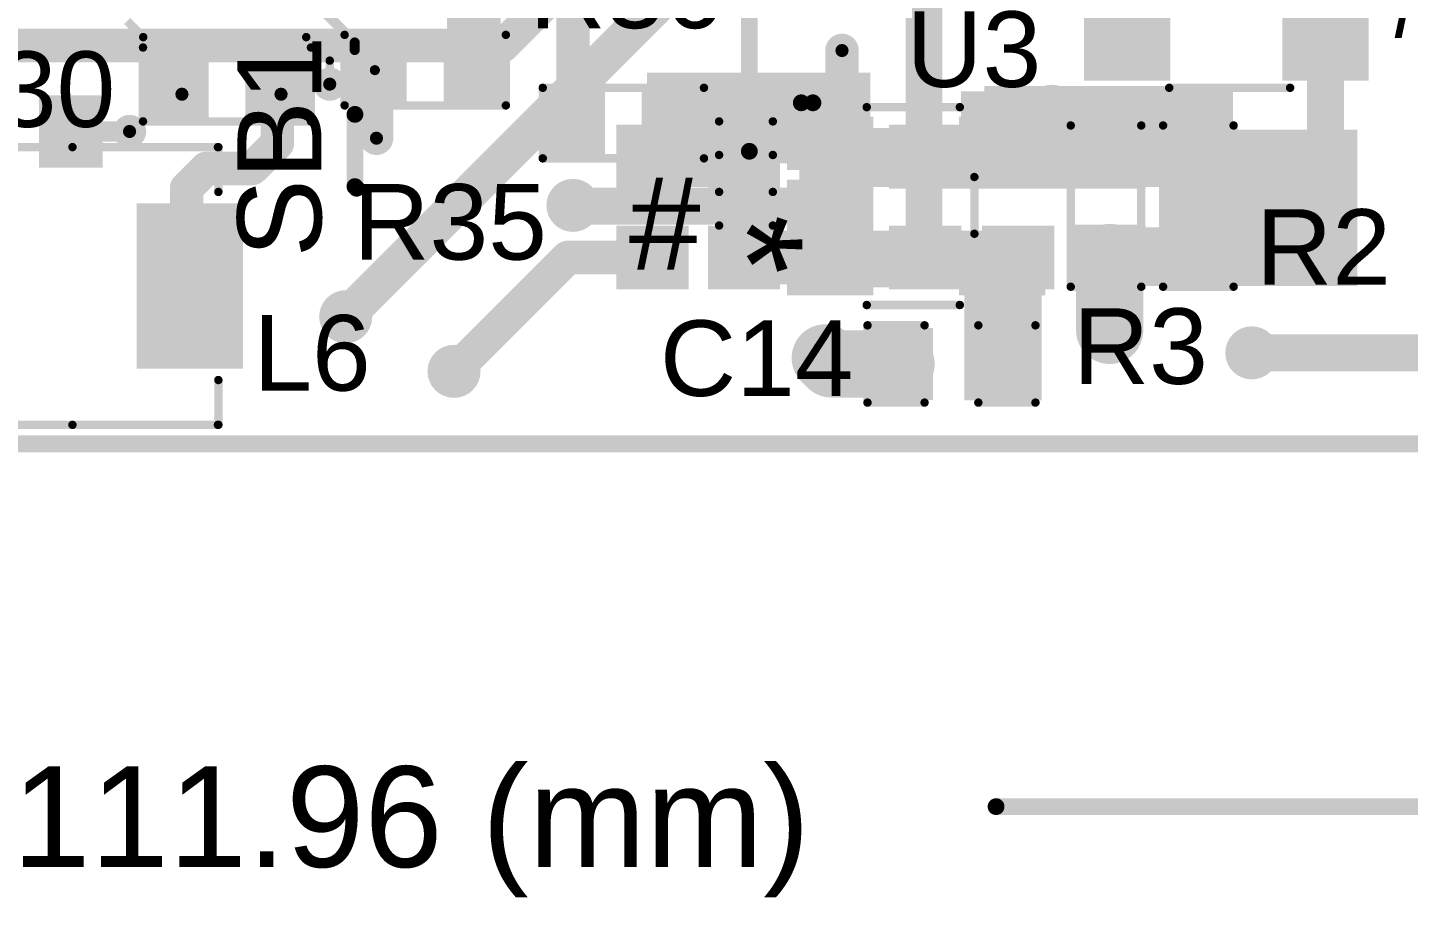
# Model space of a CAD drawing. Header units: millimetres. Extents: x -0.39 to 4.37, y -0.38 to 3.54.
# Drawn here: x 1.805 to 2.627, y -0.377 to 0.141 of the extents above; entities that cross this region are included whole.
import ezdxf

# ---------------------------------------------------------------- set-up
doc = ezdxf.new("R2010")
doc.units = ezdxf.units.MM
doc.header["$MEASUREMENT"] = 0
for name, color, linetype in [('BottomLayer', 5, 'Continuous'), ('BottomPaste', 16, 'Continuous'), ('BottomSolder', 6, 'Continuous'), ('Mechanical1', 6, 'Continuous'), ('Mechanical2', 216, 'Continuous'), ('TopLayer', 1, 'Continuous'), ('TopOverlay', 2, 'Continuous'), ('TopPaste', 8, 'Continuous'), ('TopSolder', 216, 'Continuous'), ('ViaHoleLayer', 16, 'Continuous')]:
    doc.layers.add(name, color=color, linetype=linetype)
doc.styles.add('Arial', font='', dxfattribs={"height": 0.2})
doc.styles.get('Arial').set_extended_font_data('Arial')

# ---------------------------------------------------------------- blocks, each defined once
blk = doc.blocks.new('PSPMAA0412_1R0M_ANP_7')
at = {"layer": 'TopLayer'}
for points in [[(-0.09744, 0.04528), (-0.04232, 0.04528), (-0.04232, -0.04528), (-0.09744, -0.04528)], [(0.04232, 0.04528), (0.09744, 0.04528), (0.09744, -0.04528), (0.04232, -0.04528)]]:
    blk.add_hatch(color=1, dxfattribs=at).paths.add_polyline_path(points)
at = {"layer": 'TopPaste'}
for points in [[(-0.09744, 0.04528), (-0.04232, 0.04528), (-0.04232, -0.04528), (-0.09744, -0.04528)], [(0.04232, 0.04528), (0.09744, 0.04528), (0.09744, -0.04528), (0.04232, -0.04528)]]:
    blk.add_hatch(color=8, dxfattribs=at).paths.add_polyline_path(points)
at = {"layer": 'TopSolder'}
for points in [[(-0.10144, 0.04928), (-0.03832, 0.04928), (-0.03832, -0.04928), (-0.10144, -0.04928)], [(0.03832, 0.04928), (0.10144, 0.04928), (0.10144, -0.04928), (0.03832, -0.04928)]]:
    blk.add_hatch(color=216, dxfattribs=at).paths.add_polyline_path(points)
at = {"layer": 'TopOverlay', "const_width": 0.005}
for points in [[(-0.08688, 0.08268), (-0.08688, 0.056)], [(0, 0.08268), (-0.08661, 0.08268)], [(0.08661, 0.08268), (0, 0.08268)], [(0.08688, 0.08268), (0.08688, 0.056)], [(-0.08688, -0.056), (-0.08688, -0.08268)], [(0.08688, -0.056), (0.08688, -0.08268)], [(0, -0.08268), (-0.08661, -0.08268)], [(0.08661, -0.08268), (0, -0.08268)]]:
    blk.add_lwpolyline(points, dxfattribs=at)
at = {"layer": 'TopOverlay', "const_width": 0.0025}
for points in [[(-0.08813, 0.08268, 1), (-0.08563, 0.08268, 1)], [(-0.08786, 0.08268, 1), (-0.08536, 0.08268, 1)], [(-0.00125, 0.08268, 1), (0.00125, 0.08268, 1)], [(-0.00125, 0.08268, 1), (0.00125, 0.08268, 1)], [(0.08536, 0.08268, 1), (0.08786, 0.08268, 1)], [(0.08563, 0.08268, 1), (0.08813, 0.08268, 1)], [(-0.08813, 0.056, 1), (-0.08563, 0.056, 1)], [(0.08563, 0.056, 1), (0.08813, 0.056, 1)], [(-0.08813, -0.056, 1), (-0.08563, -0.056, 1)], [(0.08563, -0.056, 1), (0.08813, -0.056, 1)], [(-0.08813, -0.08268, 1), (-0.08563, -0.08268, 1)], [(-0.08786, -0.08268, 1), (-0.08536, -0.08268, 1)], [(-0.00125, -0.08268, 1), (0.00125, -0.08268, 1)], [(-0.00125, -0.08268, 1), (0.00125, -0.08268, 1)], [(0.08536, -0.08268, 1), (0.08786, -0.08268, 1)], [(0.08563, -0.08268, 1), (0.08813, -0.08268, 1)]]:
    blk.add_lwpolyline(points, format="xyb", close=True, dxfattribs=at)
blk = doc.blocks.new('S______B______10')
at = {"layer": 'TopLayer'}
for points in [[(-0.045, -0.0175), (-0.045, 0.0175), (-0.015, 0.0175), (-0.015, -0.0175)], [(0.015, -0.0175), (0.015, 0.0175), (0.045, 0.0175), (0.045, -0.0175)]]:
    blk.add_hatch(color=1, dxfattribs=at).paths.add_polyline_path(points)
at = {"layer": 'TopPaste'}
for points in [[(-0.045, -0.0175), (-0.045, 0.0175), (-0.015, 0.0175), (-0.015, -0.0175)], [(0.015, -0.0175), (0.015, 0.0175), (0.045, 0.0175), (0.045, -0.0175)]]:
    blk.add_hatch(color=8, dxfattribs=at).paths.add_polyline_path(points)
at = {"layer": 'TopSolder'}
for points in [[(-0.049, -0.0215), (-0.049, 0.0215), (-0.011, 0.0215), (-0.011, -0.0215)], [(0.011, -0.0215), (0.011, 0.0215), (0.049, 0.0215), (0.049, -0.0215)]]:
    blk.add_hatch(color=216, dxfattribs=at).paths.add_polyline_path(points)
at = {"layer": 'TopOverlay', "const_width": 0.005}
for points in [[(-0.05, -0.022), (-0.05, 0.022)], [(-0.05, 0.022), (0.05, 0.022)], [(0.05, -0.022), (0.05, 0.022)], [(-0.05, -0.022), (0.05, -0.022)]]:
    blk.add_lwpolyline(points, dxfattribs=at)
at = {"layer": 'TopOverlay', "const_width": 0.0025}
for points in [[(-0.05125, 0.022, 1), (-0.04875, 0.022, 1)], [(-0.05125, 0.022, 1), (-0.04875, 0.022, 1)], [(0.04875, 0.022, 1), (0.05125, 0.022, 1)], [(0.04875, 0.022, 1), (0.05125, 0.022, 1)], [(-0.05125, -0.022, 1), (-0.04875, -0.022, 1)], [(-0.05125, -0.022, 1), (-0.04875, -0.022, 1)], [(0.04875, -0.022, 1), (0.05125, -0.022, 1)], [(0.04875, -0.022, 1), (0.05125, -0.022, 1)]]:
    blk.add_lwpolyline(points, format="xyb", close=True, dxfattribs=at)
blk = doc.blocks.new('RES0603_12')
at = {"layer": 'TopLayer'}
for points in [[(-0.015, 0.0175), (-0.015, -0.0175), (-0.045, -0.0175), (-0.045, 0.0175)], [(0.045, 0.0175), (0.045, -0.0175), (0.015, -0.0175), (0.015, 0.0175)]]:
    blk.add_hatch(color=1, dxfattribs=at).paths.add_polyline_path(points)
at = {"layer": 'TopPaste'}
for points in [[(-0.015, 0.0175), (-0.015, -0.0175), (-0.045, -0.0175), (-0.045, 0.0175)], [(0.045, 0.0175), (0.045, -0.0175), (0.015, -0.0175), (0.015, 0.0175)]]:
    blk.add_hatch(color=8, dxfattribs=at).paths.add_polyline_path(points)
at = {"layer": 'TopSolder'}
for points in [[(-0.011, 0.0215), (-0.011, -0.0215), (-0.049, -0.0215), (-0.049, 0.0215)], [(0.049, 0.0215), (0.049, -0.0215), (0.011, -0.0215), (0.011, 0.0215)]]:
    blk.add_hatch(color=216, dxfattribs=at).paths.add_polyline_path(points)
at = {"layer": 'TopOverlay', "const_width": 0.005}
for points in [[(-0.048, 0.021), (0.048, 0.021)], [(-0.048, -0.021), (-0.048, 0.021)], [(0.048, -0.021), (0.048, 0.021)], [(-0.048, -0.021), (0.048, -0.021)]]:
    blk.add_lwpolyline(points, dxfattribs=at)
at = {"layer": 'TopOverlay', "const_width": 0.0025}
for points in [[(-0.04925, 0.021, 1), (-0.04675, 0.021, 1)], [(-0.04925, 0.021, 1), (-0.04675, 0.021, 1)], [(0.04675, 0.021, 1), (0.04925, 0.021, 1)], [(0.04675, 0.021, 1), (0.04925, 0.021, 1)], [(-0.04925, -0.021, 1), (-0.04675, -0.021, 1)], [(-0.04925, -0.021, 1), (-0.04675, -0.021, 1)], [(0.04675, -0.021, 1), (0.04925, -0.021, 1)], [(0.04675, -0.021, 1), (0.04925, -0.021, 1)]]:
    blk.add_lwpolyline(points, format="xyb", close=True, dxfattribs=at)
blk = doc.blocks.new('SOT_23_5_92')
at = {"layer": 'TopLayer'}
for points in [[(-0.07283, 0.04921), (-0.02953, 0.04921), (-0.02953, 0.02559), (-0.07283, 0.02559)], [(0.02953, 0.04921), (0.07283, 0.04921), (0.07283, 0.02559), (0.02953, 0.02559)], [(-0.07283, 0.01181), (-0.02953, 0.01181), (-0.02953, -0.01181), (-0.07283, -0.01181)], [(-0.07283, -0.02559), (-0.02953, -0.02559), (-0.02953, -0.04921), (-0.07283, -0.04921)], [(0.02953, -0.02559), (0.07283, -0.02559), (0.07283, -0.04921), (0.02953, -0.04921)]]:
    blk.add_hatch(color=1, dxfattribs=at).paths.add_polyline_path(points)
at = {"layer": 'TopPaste'}
for points in [[(-0.07283, 0.04921), (-0.02953, 0.04921), (-0.02953, 0.02559), (-0.07283, 0.02559)], [(0.02953, 0.04921), (0.07283, 0.04921), (0.07283, 0.02559), (0.02953, 0.02559)], [(-0.07283, 0.01181), (-0.02953, 0.01181), (-0.02953, -0.01181), (-0.07283, -0.01181)], [(-0.07283, -0.02559), (-0.02953, -0.02559), (-0.02953, -0.04921), (-0.07283, -0.04921)], [(0.02953, -0.02559), (0.07283, -0.02559), (0.07283, -0.04921), (0.02953, -0.04921)]]:
    blk.add_hatch(color=8, dxfattribs=at).paths.add_polyline_path(points)
at = {"layer": 'TopSolder'}
for points in [[(-0.07683, 0.05321), (-0.02553, 0.05321), (-0.02553, 0.02159), (-0.07683, 0.02159)], [(0.02553, 0.05321), (0.07683, 0.05321), (0.07683, 0.02159), (0.02553, 0.02159)], [(-0.07683, 0.01581), (-0.02553, 0.01581), (-0.02553, -0.01581), (-0.07683, -0.01581)], [(-0.07683, -0.02159), (-0.02553, -0.02159), (-0.02553, -0.05321), (-0.07683, -0.05321)], [(0.02553, -0.02159), (0.07683, -0.02159), (0.07683, -0.05321), (0.02553, -0.05321)]]:
    blk.add_hatch(color=216, dxfattribs=at).paths.add_polyline_path(points)
at = {"layer": 'TopOverlay'}
for points, const_width in [([(-0.0615, 0.0615, 1), (-0.06843, 0.0615, 1)], 0.01), ([(-0.07093, 0.0615, 1), (-0.06593, 0.0615, 1)], 0.005), ([(-0.064, 0.0615, 1), (-0.059, 0.0615, 1)], 0.005), ([(-0.0307, 0.0589, 1), (-0.0282, 0.0589, 1)], 0.0025), ([(0.02473, 0.0589, 1), (0.02723, 0.0589, 1)], 0.0025), ([(0.0334, 0.01732, 1), (0.0359, 0.01732, 1)], 0.0025), ([(0.0334, -0.01646, 1), (0.0359, -0.01646, 1)], 0.0025), ([(-0.0307, -0.0589, 1), (-0.0282, -0.0589, 1)], 0.0025), ([(0.02473, -0.0589, 1), (0.02723, -0.0589, 1)], 0.0025)]:
    blk.add_lwpolyline(points, format="xyb", close=True, dxfattribs=dict(at, const_width=const_width))
at = {"layer": 'TopOverlay', "const_width": 0.005}
for points in [[(-0.02945, 0.0589), (0.02598, 0.0589)], [(0.03465, -0.01646), (0.03465, 0.01732)], [(-0.02945, -0.0589), (0.02598, -0.0589)]]:
    blk.add_lwpolyline(points, dxfattribs=at)
blk = doc.blocks.new('RES0603_B_169')
at = {"layer": 'BottomLayer'}
for points in [[(-0.045, -0.0175), (-0.045, 0.0175), (-0.015, 0.0175), (-0.015, -0.0175)], [(0.015, -0.0175), (0.015, 0.0175), (0.045, 0.0175), (0.045, -0.0175)]]:
    blk.add_hatch(color=5, dxfattribs=at).paths.add_polyline_path(points)
at = {"layer": 'BottomPaste'}
for points in [[(-0.045, -0.0175), (-0.045, 0.0175), (-0.015, 0.0175), (-0.015, -0.0175)], [(0.015, -0.0175), (0.015, 0.0175), (0.045, 0.0175), (0.045, -0.0175)]]:
    blk.add_hatch(color=16, dxfattribs=at).paths.add_polyline_path(points)
at = {"layer": 'BottomSolder'}
for points in [[(-0.049, -0.0215), (-0.049, 0.0215), (-0.011, 0.0215), (-0.011, -0.0215)], [(0.011, -0.0215), (0.011, 0.0215), (0.049, 0.0215), (0.049, -0.0215)]]:
    blk.add_hatch(color=6, dxfattribs=at).paths.add_polyline_path(points)
blk = doc.blocks.new('RES0603_B_175')
at = {"layer": 'BottomLayer'}
for points in [[(-0.045, -0.0175), (-0.045, 0.0175), (-0.015, 0.0175), (-0.015, -0.0175)], [(0.015, -0.0175), (0.015, 0.0175), (0.045, 0.0175), (0.045, -0.0175)]]:
    blk.add_hatch(color=5, dxfattribs=at).paths.add_polyline_path(points)
at = {"layer": 'BottomPaste'}
for points in [[(-0.045, -0.0175), (-0.045, 0.0175), (-0.015, 0.0175), (-0.015, -0.0175)], [(0.015, -0.0175), (0.015, 0.0175), (0.045, 0.0175), (0.045, -0.0175)]]:
    blk.add_hatch(color=16, dxfattribs=at).paths.add_polyline_path(points)
at = {"layer": 'BottomSolder'}
for points in [[(-0.049, -0.0215), (-0.049, 0.0215), (-0.011, 0.0215), (-0.011, -0.0215)], [(0.011, -0.0215), (0.011, 0.0215), (0.049, 0.0215), (0.049, -0.0215)]]:
    blk.add_hatch(color=6, dxfattribs=at).paths.add_polyline_path(points)
blk = doc.blocks.new('RES0603_B_187')
at = {"layer": 'BottomLayer'}
for points in [[(-0.045, -0.0175), (-0.045, 0.0175), (-0.015, 0.0175), (-0.015, -0.0175)], [(0.015, -0.0175), (0.015, 0.0175), (0.045, 0.0175), (0.045, -0.0175)]]:
    blk.add_hatch(color=5, dxfattribs=at).paths.add_polyline_path(points)
at = {"layer": 'BottomPaste'}
for points in [[(-0.045, -0.0175), (-0.045, 0.0175), (-0.015, 0.0175), (-0.015, -0.0175)], [(0.015, -0.0175), (0.015, 0.0175), (0.045, 0.0175), (0.045, -0.0175)]]:
    blk.add_hatch(color=16, dxfattribs=at).paths.add_polyline_path(points)
at = {"layer": 'BottomSolder'}
for points in [[(-0.049, -0.0215), (-0.049, 0.0215), (-0.011, 0.0215), (-0.011, -0.0215)], [(0.011, -0.0215), (0.011, 0.0215), (0.049, 0.0215), (0.049, -0.0215)]]:
    blk.add_hatch(color=6, dxfattribs=at).paths.add_polyline_path(points)
blk = doc.blocks.new('RES0603_B_189')
at = {"layer": 'BottomLayer'}
for points in [[(-0.045, -0.0175), (-0.045, 0.0175), (-0.015, 0.0175), (-0.015, -0.0175)], [(0.015, -0.0175), (0.015, 0.0175), (0.045, 0.0175), (0.045, -0.0175)]]:
    blk.add_hatch(color=5, dxfattribs=at).paths.add_polyline_path(points)
at = {"layer": 'BottomPaste'}
for points in [[(-0.045, -0.0175), (-0.045, 0.0175), (-0.015, 0.0175), (-0.015, -0.0175)], [(0.015, -0.0175), (0.015, 0.0175), (0.045, 0.0175), (0.045, -0.0175)]]:
    blk.add_hatch(color=16, dxfattribs=at).paths.add_polyline_path(points)
at = {"layer": 'BottomSolder'}
for points in [[(-0.049, -0.0215), (-0.049, 0.0215), (-0.011, 0.0215), (-0.011, -0.0215)], [(0.011, -0.0215), (0.011, 0.0215), (0.049, 0.0215), (0.049, -0.0215)]]:
    blk.add_hatch(color=6, dxfattribs=at).paths.add_polyline_path(points)
blk = doc.blocks.new('RES0603_B_190')
at = {"layer": 'BottomLayer'}
for points in [[(-0.045, -0.0175), (-0.045, 0.0175), (-0.015, 0.0175), (-0.015, -0.0175)], [(0.015, -0.0175), (0.015, 0.0175), (0.045, 0.0175), (0.045, -0.0175)]]:
    blk.add_hatch(color=5, dxfattribs=at).paths.add_polyline_path(points)
at = {"layer": 'BottomPaste'}
for points in [[(-0.045, -0.0175), (-0.045, 0.0175), (-0.015, 0.0175), (-0.015, -0.0175)], [(0.015, -0.0175), (0.015, 0.0175), (0.045, 0.0175), (0.045, -0.0175)]]:
    blk.add_hatch(color=16, dxfattribs=at).paths.add_polyline_path(points)
at = {"layer": 'BottomSolder'}
for points in [[(-0.049, -0.0215), (-0.049, 0.0215), (-0.011, 0.0215), (-0.011, -0.0215)], [(0.011, -0.0215), (0.011, 0.0215), (0.049, 0.0215), (0.049, -0.0215)]]:
    blk.add_hatch(color=6, dxfattribs=at).paths.add_polyline_path(points)
blk = doc.blocks.new('RES0603_B_191')
at = {"layer": 'BottomLayer'}
for points in [[(-0.045, -0.0175), (-0.045, 0.0175), (-0.015, 0.0175), (-0.015, -0.0175)], [(0.015, -0.0175), (0.015, 0.0175), (0.045, 0.0175), (0.045, -0.0175)]]:
    blk.add_hatch(color=5, dxfattribs=at).paths.add_polyline_path(points)
at = {"layer": 'BottomPaste'}
for points in [[(-0.045, -0.0175), (-0.045, 0.0175), (-0.015, 0.0175), (-0.015, -0.0175)], [(0.015, -0.0175), (0.015, 0.0175), (0.045, 0.0175), (0.045, -0.0175)]]:
    blk.add_hatch(color=16, dxfattribs=at).paths.add_polyline_path(points)
at = {"layer": 'BottomSolder'}
for points in [[(-0.049, -0.0215), (-0.049, 0.0215), (-0.011, 0.0215), (-0.011, -0.0215)], [(0.011, -0.0215), (0.011, 0.0215), (0.049, 0.0215), (0.049, -0.0215)]]:
    blk.add_hatch(color=6, dxfattribs=at).paths.add_polyline_path(points)
blk = doc.blocks.new('RES0603_192')
at = {"layer": 'TopLayer'}
for points in [[(-0.015, 0.0175), (-0.015, -0.0175), (-0.045, -0.0175), (-0.045, 0.0175)], [(0.045, 0.0175), (0.045, -0.0175), (0.015, -0.0175), (0.015, 0.0175)]]:
    blk.add_hatch(color=1, dxfattribs=at).paths.add_polyline_path(points)
at = {"layer": 'TopPaste'}
for points in [[(-0.015, 0.0175), (-0.015, -0.0175), (-0.045, -0.0175), (-0.045, 0.0175)], [(0.045, 0.0175), (0.045, -0.0175), (0.015, -0.0175), (0.015, 0.0175)]]:
    blk.add_hatch(color=8, dxfattribs=at).paths.add_polyline_path(points)
at = {"layer": 'TopSolder'}
for points in [[(-0.011, 0.0215), (-0.011, -0.0215), (-0.049, -0.0215), (-0.049, 0.0215)], [(0.049, 0.0215), (0.049, -0.0215), (0.011, -0.0215), (0.011, 0.0215)]]:
    blk.add_hatch(color=216, dxfattribs=at).paths.add_polyline_path(points)
at = {"layer": 'TopOverlay', "const_width": 0.005}
for points in [[(-0.048, 0.021), (-0.048, -0.021)], [(-0.048, 0.021), (0.048, 0.021)], [(0.048, 0.021), (0.048, -0.021)], [(-0.048, -0.021), (0.048, -0.021)]]:
    blk.add_lwpolyline(points, dxfattribs=at)
at = {"layer": 'TopOverlay', "const_width": 0.0025}
for points in [[(-0.04925, 0.021, 1), (-0.04675, 0.021, 1)], [(-0.04925, 0.021, 1), (-0.04675, 0.021, 1)], [(0.04675, 0.021, 1), (0.04925, 0.021, 1)], [(0.04675, 0.021, 1), (0.04925, 0.021, 1)], [(-0.04925, -0.021, 1), (-0.04675, -0.021, 1)], [(-0.04925, -0.021, 1), (-0.04675, -0.021, 1)], [(0.04675, -0.021, 1), (0.04925, -0.021, 1)], [(0.04675, -0.021, 1), (0.04925, -0.021, 1)]]:
    blk.add_lwpolyline(points, format="xyb", close=True, dxfattribs=at)
blk = doc.blocks.new('RES0603_193')
at = {"layer": 'TopLayer'}
for points in [[(-0.015, 0.0175), (-0.015, -0.0175), (-0.045, -0.0175), (-0.045, 0.0175)], [(0.045, 0.0175), (0.045, -0.0175), (0.015, -0.0175), (0.015, 0.0175)]]:
    blk.add_hatch(color=1, dxfattribs=at).paths.add_polyline_path(points)
at = {"layer": 'TopPaste'}
for points in [[(-0.015, 0.0175), (-0.015, -0.0175), (-0.045, -0.0175), (-0.045, 0.0175)], [(0.045, 0.0175), (0.045, -0.0175), (0.015, -0.0175), (0.015, 0.0175)]]:
    blk.add_hatch(color=8, dxfattribs=at).paths.add_polyline_path(points)
at = {"layer": 'TopSolder'}
for points in [[(-0.011, 0.0215), (-0.011, -0.0215), (-0.049, -0.0215), (-0.049, 0.0215)], [(0.049, 0.0215), (0.049, -0.0215), (0.011, -0.0215), (0.011, 0.0215)]]:
    blk.add_hatch(color=216, dxfattribs=at).paths.add_polyline_path(points)
at = {"layer": 'TopOverlay', "const_width": 0.005}
for points in [[(0.048, 0.021), (-0.048, 0.021)], [(-0.048, -0.021), (-0.048, 0.021)], [(0.048, -0.021), (0.048, 0.021)], [(0.048, -0.021), (-0.048, -0.021)]]:
    blk.add_lwpolyline(points, dxfattribs=at)
at = {"layer": 'TopOverlay', "const_width": 0.0025}
for points in [[(-0.04925, 0.021, 1), (-0.04675, 0.021, 1)], [(-0.04925, 0.021, 1), (-0.04675, 0.021, 1)], [(0.04675, 0.021, 1), (0.04925, 0.021, 1)], [(0.04675, 0.021, 1), (0.04925, 0.021, 1)], [(-0.04925, -0.021, 1), (-0.04675, -0.021, 1)], [(-0.04925, -0.021, 1), (-0.04675, -0.021, 1)], [(0.04675, -0.021, 1), (0.04925, -0.021, 1)], [(0.04675, -0.021, 1), (0.04925, -0.021, 1)]]:
    blk.add_lwpolyline(points, format="xyb", close=True, dxfattribs=at)
blk = doc.blocks.new('RES0603_194')
at = {"layer": 'TopLayer'}
for points in [[(-0.015, 0.0175), (-0.015, -0.0175), (-0.045, -0.0175), (-0.045, 0.0175)], [(0.045, 0.0175), (0.045, -0.0175), (0.015, -0.0175), (0.015, 0.0175)]]:
    blk.add_hatch(color=1, dxfattribs=at).paths.add_polyline_path(points)
at = {"layer": 'TopPaste'}
for points in [[(-0.015, 0.0175), (-0.015, -0.0175), (-0.045, -0.0175), (-0.045, 0.0175)], [(0.045, 0.0175), (0.045, -0.0175), (0.015, -0.0175), (0.015, 0.0175)]]:
    blk.add_hatch(color=8, dxfattribs=at).paths.add_polyline_path(points)
at = {"layer": 'TopSolder'}
for points in [[(-0.011, 0.0215), (-0.011, -0.0215), (-0.049, -0.0215), (-0.049, 0.0215)], [(0.049, 0.0215), (0.049, -0.0215), (0.011, -0.0215), (0.011, 0.0215)]]:
    blk.add_hatch(color=216, dxfattribs=at).paths.add_polyline_path(points)
at = {"layer": 'TopOverlay', "const_width": 0.005}
for points in [[(-0.048, -0.021), (-0.048, 0.021)], [(-0.048, 0.021), (0.048, 0.021)], [(0.048, -0.021), (0.048, 0.021)], [(-0.048, -0.021), (0.048, -0.021)]]:
    blk.add_lwpolyline(points, dxfattribs=at)
at = {"layer": 'TopOverlay', "const_width": 0.0025}
for points in [[(-0.04925, 0.021, 1), (-0.04675, 0.021, 1)], [(-0.04925, 0.021, 1), (-0.04675, 0.021, 1)], [(0.04675, 0.021, 1), (0.04925, 0.021, 1)], [(0.04675, 0.021, 1), (0.04925, 0.021, 1)], [(-0.04925, -0.021, 1), (-0.04675, -0.021, 1)], [(-0.04925, -0.021, 1), (-0.04675, -0.021, 1)], [(0.04675, -0.021, 1), (0.04925, -0.021, 1)], [(0.04675, -0.021, 1), (0.04925, -0.021, 1)]]:
    blk.add_lwpolyline(points, format="xyb", close=True, dxfattribs=at)
blk = doc.blocks.new('MWPY4020_3R3M_T_233')
at = {"layer": 'TopLayer'}
for points in [[(-0.08071, 0.07283), (-0.0374, 0.07283), (-0.0374, -0.07283), (-0.08071, -0.07283)], [(0.0374, 0.07283), (0.08071, 0.07283), (0.08071, -0.07283), (0.0374, -0.07283)]]:
    blk.add_hatch(color=1, dxfattribs=at).paths.add_polyline_path(points)
at = {"layer": 'TopPaste'}
for points in [[(-0.08071, 0.07283), (-0.0374, 0.07283), (-0.0374, -0.07283), (-0.08071, -0.07283)], [(0.0374, 0.07283), (0.08071, 0.07283), (0.08071, -0.07283), (0.0374, -0.07283)]]:
    blk.add_hatch(color=8, dxfattribs=at).paths.add_polyline_path(points)
at = {"layer": 'TopSolder'}
for points in [[(-0.08471, 0.07683), (-0.0334, 0.07683), (-0.0334, -0.07683), (-0.08471, -0.07683)], [(0.0334, 0.07683), (0.08471, 0.07683), (0.08471, -0.07683), (0.0334, -0.07683)]]:
    blk.add_hatch(color=216, dxfattribs=at).paths.add_polyline_path(points)
at = {"layer": 'TopOverlay', "const_width": 0.005}
for points in [[(0.034, 0.081), (-0.038, 0.081)], [(0.034, -0.081), (-0.038, -0.081)]]:
    blk.add_lwpolyline(points, dxfattribs=at)
at = {"layer": 'TopOverlay', "const_width": 0.0025}
for points in [[(-0.03925, 0.081, 1), (-0.03675, 0.081, 1)], [(0.03275, 0.081, 1), (0.03525, 0.081, 1)], [(-0.03925, -0.081, 1), (-0.03675, -0.081, 1)], [(0.03275, -0.081, 1), (0.03525, -0.081, 1)]]:
    blk.add_lwpolyline(points, format="xyb", close=True, dxfattribs=at)
blk = doc.blocks.new('C__0402_313')
at = {"layer": 'TopLayer'}
for points in [[(-0.0275, -0.0125), (-0.0275, 0.0125), (-0.0095, 0.0125), (-0.0095, -0.0125)], [(0.0095, -0.0125), (0.0095, 0.0125), (0.0275, 0.0125), (0.0275, -0.0125)]]:
    blk.add_hatch(color=1, dxfattribs=at).paths.add_polyline_path(points)
at = {"layer": 'TopPaste'}
for points in [[(-0.0275, -0.0125), (-0.0275, 0.0125), (-0.0095, 0.0125), (-0.0095, -0.0125)], [(0.0095, -0.0125), (0.0095, 0.0125), (0.0275, 0.0125), (0.0275, -0.0125)]]:
    blk.add_hatch(color=8, dxfattribs=at).paths.add_polyline_path(points)
at = {"layer": 'TopSolder'}
for points in [[(-0.02986, -0.01486), (-0.02986, 0.01486), (-0.00714, 0.01486), (-0.00714, -0.01486)], [(0.00714, -0.01486), (0.00714, 0.01486), (0.02986, 0.01486), (0.02986, -0.01486)]]:
    blk.add_hatch(color=216, dxfattribs=at).paths.add_polyline_path(points)
at = {"layer": 'TopOverlay', "const_width": 0.005}
for points in [[(-0.011, 0.016), (-0.031, 0.016)], [(-0.031, -0.016), (-0.031, 0.016)], [(0.031, 0.016), (0.011, 0.016)], [(0.031, -0.016), (0.031, 0.016)], [(-0.011, -0.016), (-0.031, -0.016)], [(0.031, -0.016), (0.011, -0.016)]]:
    blk.add_lwpolyline(points, dxfattribs=at)
at = {"layer": 'TopOverlay', "const_width": 0.0025}
for points in [[(-0.03225, 0.016, 1), (-0.02975, 0.016, 1)], [(-0.03225, 0.016, 1), (-0.02975, 0.016, 1)], [(-0.01225, 0.016, 1), (-0.00975, 0.016, 1)], [(0.00975, 0.016, 1), (0.01225, 0.016, 1)], [(0.02975, 0.016, 1), (0.03225, 0.016, 1)], [(0.02975, 0.016, 1), (0.03225, 0.016, 1)], [(-0.03225, -0.016, 1), (-0.02975, -0.016, 1)], [(-0.03225, -0.016, 1), (-0.02975, -0.016, 1)], [(-0.01225, -0.016, 1), (-0.00975, -0.016, 1)], [(0.00975, -0.016, 1), (0.01225, -0.016, 1)], [(0.02975, -0.016, 1), (0.03225, -0.016, 1)], [(0.02975, -0.016, 1), (0.03225, -0.016, 1)]]:
    blk.add_lwpolyline(points, format="xyb", close=True, dxfattribs=at)
blk = doc.blocks.new('C__0603_314')
at = {"layer": 'TopLayer'}
for points in [[(-0.045, -0.0175), (-0.045, 0.0175), (-0.015, 0.0175), (-0.015, -0.0175)], [(0.015, -0.0175), (0.015, 0.0175), (0.045, 0.0175), (0.045, -0.0175)]]:
    blk.add_hatch(color=1, dxfattribs=at).paths.add_polyline_path(points)
at = {"layer": 'TopPaste'}
for points in [[(-0.045, -0.0175), (-0.045, 0.0175), (-0.015, 0.0175), (-0.015, -0.0175)], [(0.015, -0.0175), (0.015, 0.0175), (0.045, 0.0175), (0.045, -0.0175)]]:
    blk.add_hatch(color=8, dxfattribs=at).paths.add_polyline_path(points)
at = {"layer": 'TopSolder'}
for points in [[(-0.049, -0.0215), (-0.049, 0.0215), (-0.011, 0.0215), (-0.011, -0.0215)], [(0.011, -0.0215), (0.011, 0.0215), (0.049, 0.0215), (0.049, -0.0215)]]:
    blk.add_hatch(color=216, dxfattribs=at).paths.add_polyline_path(points)
at = {"layer": 'TopOverlay', "const_width": 0.005}
for points in [[(-0.05, 0.023), (-0.016, 0.023)], [(-0.05, -0.023), (-0.05, 0.023)], [(0.016, 0.023), (0.05, 0.023)], [(0.05, -0.023), (0.05, 0.023)], [(-0.05, -0.023), (-0.016, -0.023)], [(0.016, -0.023), (0.05, -0.023)]]:
    blk.add_lwpolyline(points, dxfattribs=at)
at = {"layer": 'TopOverlay', "const_width": 0.0025}
for points in [[(-0.05125, 0.023, 1), (-0.04875, 0.023, 1)], [(-0.05125, 0.023, 1), (-0.04875, 0.023, 1)], [(-0.01725, 0.023, 1), (-0.01475, 0.023, 1)], [(0.01475, 0.023, 1), (0.01725, 0.023, 1)], [(0.04875, 0.023, 1), (0.05125, 0.023, 1)], [(0.04875, 0.023, 1), (0.05125, 0.023, 1)], [(-0.05125, -0.023, 1), (-0.04875, -0.023, 1)], [(-0.05125, -0.023, 1), (-0.04875, -0.023, 1)], [(-0.01725, -0.023, 1), (-0.01475, -0.023, 1)], [(0.01475, -0.023, 1), (0.01725, -0.023, 1)], [(0.04875, -0.023, 1), (0.05125, -0.023, 1)], [(0.04875, -0.023, 1), (0.05125, -0.023, 1)]]:
    blk.add_lwpolyline(points, format="xyb", close=True, dxfattribs=at)
blk = doc.blocks.new('C__0603_B_316')
at = {"layer": 'BottomLayer'}
for points in [[(-0.015, 0.0175), (-0.015, -0.0175), (-0.045, -0.0175), (-0.045, 0.0175)], [(0.045, 0.0175), (0.045, -0.0175), (0.015, -0.0175), (0.015, 0.0175)]]:
    blk.add_hatch(color=5, dxfattribs=at).paths.add_polyline_path(points)
at = {"layer": 'BottomPaste'}
for points in [[(-0.015, 0.0175), (-0.015, -0.0175), (-0.045, -0.0175), (-0.045, 0.0175)], [(0.045, 0.0175), (0.045, -0.0175), (0.015, -0.0175), (0.015, 0.0175)]]:
    blk.add_hatch(color=16, dxfattribs=at).paths.add_polyline_path(points)
at = {"layer": 'BottomSolder'}
for points in [[(-0.011, 0.0215), (-0.011, -0.0215), (-0.049, -0.0215), (-0.049, 0.0215)], [(0.049, 0.0215), (0.049, -0.0215), (0.011, -0.0215), (0.011, 0.0215)]]:
    blk.add_hatch(color=6, dxfattribs=at).paths.add_polyline_path(points)
blk = doc.blocks.new('C__0603_B_317')
at = {"layer": 'BottomLayer'}
for points in [[(-0.015, 0.0175), (-0.015, -0.0175), (-0.045, -0.0175), (-0.045, 0.0175)], [(0.045, 0.0175), (0.045, -0.0175), (0.015, -0.0175), (0.015, 0.0175)]]:
    blk.add_hatch(color=5, dxfattribs=at).paths.add_polyline_path(points)
at = {"layer": 'BottomPaste'}
for points in [[(-0.015, 0.0175), (-0.015, -0.0175), (-0.045, -0.0175), (-0.045, 0.0175)], [(0.045, 0.0175), (0.045, -0.0175), (0.015, -0.0175), (0.015, 0.0175)]]:
    blk.add_hatch(color=16, dxfattribs=at).paths.add_polyline_path(points)
at = {"layer": 'BottomSolder'}
for points in [[(-0.011, 0.0215), (-0.011, -0.0215), (-0.049, -0.0215), (-0.049, 0.0215)], [(0.049, 0.0215), (0.049, -0.0215), (0.011, -0.0215), (0.011, 0.0215)]]:
    blk.add_hatch(color=6, dxfattribs=at).paths.add_polyline_path(points)

msp = doc.modelspace()

# ---------------------------------------------------------------- hatches: boundary and pattern name
at = {"layer": 'BottomLayer'}
h = msp.add_hatch(color=5, dxfattribs=at)
edge = h.paths.add_edge_path()
edge.add_arc((2.29, 0.127), 0.00591, 0, 360)
h = msp.add_hatch(color=5, dxfattribs=at)
edge = h.paths.add_edge_path()
edge.add_arc((1.897, 0.101), 0.00591, 0, 360)
h = msp.add_hatch(color=5, dxfattribs=at)
edge = h.paths.add_edge_path()
edge.add_arc((1.956, 0.101), 0.00591, 0, 360)
h = msp.add_hatch(color=5, dxfattribs=at)
edge = h.paths.add_edge_path()
edge.add_arc((1.985, 0.107), 0.00591, 0, 360)
for points in [[(2.37482, 0.04582), (2.52282, 0.04582), (2.52282, 0.10582), (2.37482, 0.10582)], [(2.15682, 0.04582), (2.24982, 0.04582), (2.24982, 0.08082), (2.15682, 0.08082)], [(2.2657, 0.04582), (2.3587, 0.04582), (2.3587, 0.08082), (2.2657, 0.08082)], [(2.21382, -0.01218), (2.41182, -0.01218), (2.41182, 0.01982), (2.21382, 0.01982)]]:
    msp.add_hatch(color=5, dxfattribs=at).paths.add_polyline_path(points)
h = msp.add_hatch(color=5, dxfattribs=at)
edge = h.paths.add_edge_path()
edge.add_arc((2.41482, 0.09082), 0.01181, 0, 360)
h = msp.add_hatch(color=5, dxfattribs=at)
edge = h.paths.add_edge_path()
edge.add_arc((1.86582, 0.07882), 0.00591, 0, 360)
h = msp.add_hatch(color=5, dxfattribs=at)
edge = h.paths.add_edge_path()
edge.add_arc((2.01282, 0.07482), 0.00591, 0, 360)
h = msp.add_hatch(color=5, dxfattribs=at)
edge = h.paths.add_edge_path()
edge.add_arc((2.12982, 0.03482), 0.01181, 0, 360)
h = msp.add_hatch(color=5, dxfattribs=at)
edge = h.paths.add_edge_path()
edge.add_arc((2.55982, 0.00382), 0.01181, 0, 360)
h = msp.add_hatch(color=5, dxfattribs=at)
edge = h.paths.add_edge_path()
edge.add_arc((1.9945, -0.0315), 0.01181, 0, 360)
h = msp.add_hatch(color=5, dxfattribs=at)
edge = h.paths.add_edge_path()
edge.add_arc((2.38782, -0.03018), 0.01181, 0, 360)
h = msp.add_hatch(color=5, dxfattribs=at)
edge = h.paths.add_edge_path()
edge.add_arc((2.44882, -0.04018), 0.01181, 0, 360)
h = msp.add_hatch(color=5, dxfattribs=at)
edge = h.paths.add_edge_path()
edge.add_arc((2.28, -0.056), 0.01181, 0, 360)
h = msp.add_hatch(color=5, dxfattribs=at)
edge = h.paths.add_edge_path()
edge.add_arc((2.534, -0.053), 0.01181, 0, 360)
h = msp.add_hatch(color=5, dxfattribs=at)
edge = h.paths.add_edge_path()
edge.add_arc((2.059, -0.064), 0.01181, 0, 360)
at = {"layer": 'BottomSolder'}
h = msp.add_hatch(color=6, dxfattribs=at)
edge = h.paths.add_edge_path()
edge.add_arc((2.29, 0.127), 0.00991, 0, 360)
h = msp.add_hatch(color=6, dxfattribs=at)
edge = h.paths.add_edge_path()
edge.add_arc((1.985, 0.107), 0.00991, 0, 360)
h = msp.add_hatch(color=6, dxfattribs=at)
edge = h.paths.add_edge_path()
edge.add_arc((1.897, 0.101), 0.00991, 0, 360)
h = msp.add_hatch(color=6, dxfattribs=at)
edge = h.paths.add_edge_path()
edge.add_arc((1.956, 0.101), 0.00991, 0, 360)
h = msp.add_hatch(color=6, dxfattribs=at)
edge = h.paths.add_edge_path()
edge.add_arc((2.41482, 0.09082), 0.01581, 0, 360)
h = msp.add_hatch(color=6, dxfattribs=at)
edge = h.paths.add_edge_path()
edge.add_arc((1.86582, 0.07882), 0.00991, 0, 360)
h = msp.add_hatch(color=6, dxfattribs=at)
edge = h.paths.add_edge_path()
edge.add_arc((2.01282, 0.07482), 0.00991, 0, 360)
h = msp.add_hatch(color=6, dxfattribs=at)
edge = h.paths.add_edge_path()
edge.add_arc((2.12982, 0.03482), 0.01581, 0, 360)
h = msp.add_hatch(color=6, dxfattribs=at)
edge = h.paths.add_edge_path()
edge.add_arc((2.55982, 0.00382), 0.01581, 0, 360)
h = msp.add_hatch(color=6, dxfattribs=at)
edge = h.paths.add_edge_path()
edge.add_arc((1.9945, -0.0315), 0.01581, 0, 360)
h = msp.add_hatch(color=6, dxfattribs=at)
edge = h.paths.add_edge_path()
edge.add_arc((2.38782, -0.03018), 0.01581, 0, 360)
h = msp.add_hatch(color=6, dxfattribs=at)
edge = h.paths.add_edge_path()
edge.add_arc((2.44882, -0.04018), 0.01581, 0, 360)
h = msp.add_hatch(color=6, dxfattribs=at)
edge = h.paths.add_edge_path()
edge.add_arc((2.28, -0.056), 0.01581, 0, 360)
h = msp.add_hatch(color=6, dxfattribs=at)
edge = h.paths.add_edge_path()
edge.add_arc((2.534, -0.053), 0.01581, 0, 360)
h = msp.add_hatch(color=6, dxfattribs=at)
edge = h.paths.add_edge_path()
edge.add_arc((2.059, -0.064), 0.01581, 0, 360)
at = {"layer": 'TopLayer'}
for points in [[(2.05482, 0.09482), (2.08682, 0.09482), (2.08682, 0.19482), (2.05482, 0.19482)], [(2.17382, 0.05982), (2.30682, 0.05982), (2.30682, 0.11382), (2.17382, 0.11382)], [(2.36082, 0.04482), (2.46882, 0.04482), (2.46882, 0.10282), (2.36082, 0.10282)], [(2.47982, -0.01318), (2.59682, -0.01318), (2.59682, 0.07982), (2.47982, 0.07982)], [(2.42782, -0.01318), (2.59682, -0.01318), (2.59682, 0.02182), (2.42782, 0.02182)], [(2.36282, -0.08118), (2.40882, -0.08118), (2.40882, 0.01082), (2.36282, 0.01082)]]:
    msp.add_hatch(color=1, dxfattribs=at).paths.add_polyline_path(points)
h = msp.add_hatch(color=1, dxfattribs=at)
edge = h.paths.add_edge_path()
edge.add_arc((2.29, 0.127), 0.00591, 0, 360)
h = msp.add_hatch(color=1, dxfattribs=at)
edge = h.paths.add_edge_path()
edge.add_arc((1.897, 0.101), 0.00591, 0, 360)
h = msp.add_hatch(color=1, dxfattribs=at)
edge = h.paths.add_edge_path()
edge.add_arc((1.956, 0.101), 0.00591, 0, 360)
h = msp.add_hatch(color=1, dxfattribs=at)
edge = h.paths.add_edge_path()
edge.add_arc((1.985, 0.107), 0.00591, 0, 360)
h = msp.add_hatch(color=1, dxfattribs=at)
edge = h.paths.add_edge_path()
edge.add_arc((2.41482, 0.09082), 0.01181, 0, 360)
h = msp.add_hatch(color=1, dxfattribs=at)
edge = h.paths.add_edge_path()
edge.add_arc((1.86582, 0.07882), 0.00591, 0, 360)
h = msp.add_hatch(color=1, dxfattribs=at)
edge = h.paths.add_edge_path()
edge.add_arc((2.01282, 0.07482), 0.00591, 0, 360)
h = msp.add_hatch(color=1, dxfattribs=at)
edge = h.paths.add_edge_path()
edge.add_arc((2.12982, 0.03482), 0.01181, 0, 360)
h = msp.add_hatch(color=1, dxfattribs=at)
edge = h.paths.add_edge_path()
edge.add_arc((2.55982, 0.00382), 0.01181, 0, 360)
h = msp.add_hatch(color=1, dxfattribs=at)
edge = h.paths.add_edge_path()
edge.add_arc((1.9945, -0.0315), 0.01181, 0, 360)
h = msp.add_hatch(color=1, dxfattribs=at)
edge = h.paths.add_edge_path()
edge.add_arc((2.38782, -0.03018), 0.01181, 0, 360)
h = msp.add_hatch(color=1, dxfattribs=at)
edge = h.paths.add_edge_path()
edge.add_arc((2.44882, -0.04018), 0.01181, 0, 360)
h = msp.add_hatch(color=1, dxfattribs=at)
edge = h.paths.add_edge_path()
edge.add_arc((2.28, -0.056), 0.01181, 0, 360)
h = msp.add_hatch(color=1, dxfattribs=at)
edge = h.paths.add_edge_path()
edge.add_arc((2.534, -0.053), 0.01181, 0, 360)
h = msp.add_hatch(color=1, dxfattribs=at)
edge = h.paths.add_edge_path()
edge.add_arc((2.059, -0.064), 0.01181, 0, 360)
at = {"layer": 'TopSolder'}
h = msp.add_hatch(color=216, dxfattribs=at)
edge = h.paths.add_edge_path()
edge.add_arc((2.29, 0.127), 0.00991, 0, 360)
h = msp.add_hatch(color=216, dxfattribs=at)
edge = h.paths.add_edge_path()
edge.add_arc((1.985, 0.107), 0.00991, 0, 360)
h = msp.add_hatch(color=216, dxfattribs=at)
edge = h.paths.add_edge_path()
edge.add_arc((1.897, 0.101), 0.00991, 0, 360)
h = msp.add_hatch(color=216, dxfattribs=at)
edge = h.paths.add_edge_path()
edge.add_arc((1.956, 0.101), 0.00991, 0, 360)
h = msp.add_hatch(color=216, dxfattribs=at)
edge = h.paths.add_edge_path()
edge.add_arc((2.41482, 0.09082), 0.01581, 0, 360)
h = msp.add_hatch(color=216, dxfattribs=at)
edge = h.paths.add_edge_path()
edge.add_arc((1.86582, 0.07882), 0.00991, 0, 360)
h = msp.add_hatch(color=216, dxfattribs=at)
edge = h.paths.add_edge_path()
edge.add_arc((2.01282, 0.07482), 0.00991, 0, 360)
h = msp.add_hatch(color=216, dxfattribs=at)
edge = h.paths.add_edge_path()
edge.add_arc((2.12982, 0.03482), 0.01581, 0, 360)
h = msp.add_hatch(color=216, dxfattribs=at)
edge = h.paths.add_edge_path()
edge.add_arc((2.55982, 0.00382), 0.01581, 0, 360)
h = msp.add_hatch(color=216, dxfattribs=at)
edge = h.paths.add_edge_path()
edge.add_arc((1.9945, -0.0315), 0.01581, 0, 360)
h = msp.add_hatch(color=216, dxfattribs=at)
edge = h.paths.add_edge_path()
edge.add_arc((2.38782, -0.03018), 0.01581, 0, 360)
h = msp.add_hatch(color=216, dxfattribs=at)
edge = h.paths.add_edge_path()
edge.add_arc((2.44882, -0.04018), 0.01581, 0, 360)
h = msp.add_hatch(color=216, dxfattribs=at)
edge = h.paths.add_edge_path()
edge.add_arc((2.28, -0.056), 0.01581, 0, 360)
h = msp.add_hatch(color=216, dxfattribs=at)
edge = h.paths.add_edge_path()
edge.add_arc((2.534, -0.053), 0.01581, 0, 360)
h = msp.add_hatch(color=216, dxfattribs=at)
edge = h.paths.add_edge_path()
edge.add_arc((2.059, -0.064), 0.01581, 0, 360)
at = {"layer": 'ViaHoleLayer'}
h = msp.add_hatch(color=16, dxfattribs=at)
edge = h.paths.add_edge_path()
edge.add_arc((2.29, 0.127), 0.00394, 0, 360)
h = msp.add_hatch(color=16, dxfattribs=at)
edge = h.paths.add_edge_path()
edge.add_arc((1.985, 0.107), 0.00394, 0, 360)
h = msp.add_hatch(color=16, dxfattribs=at)
edge = h.paths.add_edge_path()
edge.add_arc((1.897, 0.101), 0.00394, 0, 360)
h = msp.add_hatch(color=16, dxfattribs=at)
edge = h.paths.add_edge_path()
edge.add_arc((1.956, 0.101), 0.00394, 0, 360)
h = msp.add_hatch(color=16, dxfattribs=at)
edge = h.paths.add_edge_path()
edge.add_arc((2.41482, 0.09082), 0.00591, 0, 360)
h = msp.add_hatch(color=16, dxfattribs=at)
edge = h.paths.add_edge_path()
edge.add_arc((1.86582, 0.07882), 0.00394, 0, 360)
h = msp.add_hatch(color=16, dxfattribs=at)
edge = h.paths.add_edge_path()
edge.add_arc((2.01282, 0.07482), 0.00394, 0, 360)
h = msp.add_hatch(color=16, dxfattribs=at)
edge = h.paths.add_edge_path()
edge.add_arc((2.12982, 0.03482), 0.00591, 0, 360)
h = msp.add_hatch(color=16, dxfattribs=at)
edge = h.paths.add_edge_path()
edge.add_arc((2.55982, 0.00382), 0.00591, 0, 360)
h = msp.add_hatch(color=16, dxfattribs=at)
edge = h.paths.add_edge_path()
edge.add_arc((2.38782, -0.03018), 0.00591, 0, 360)
h = msp.add_hatch(color=16, dxfattribs=at)
edge = h.paths.add_edge_path()
edge.add_arc((1.9945, -0.0315), 0.00591, 0, 360)
h = msp.add_hatch(color=16, dxfattribs=at)
edge = h.paths.add_edge_path()
edge.add_arc((2.44882, -0.04018), 0.00591, 0, 360)
h = msp.add_hatch(color=16, dxfattribs=at)
edge = h.paths.add_edge_path()
edge.add_arc((2.534, -0.053), 0.00591, 0, 360)
h = msp.add_hatch(color=16, dxfattribs=at)
edge = h.paths.add_edge_path()
edge.add_arc((2.28, -0.056), 0.00591, 0, 360)
h = msp.add_hatch(color=16, dxfattribs=at)
edge = h.paths.add_edge_path()
edge.add_arc((2.059, -0.064), 0.00591, 0, 360)

# ---------------------------------------------------------------- linework, layer by layer
at = {"layer": 'BottomLayer'}
for points, const_width in [([(2.23482, 0.06703), (2.23482, 0.37618)], 0.01), ([(2.08818, 0.13), (2.151, 0.19282)], 0.02), ([(1.9945, -0.0315), (2.20982, 0.18382)], 0.022), ([(1.78254, 0.13), (2.08818, 0.13)], 0.02), ([(2.29, 0.06776), (2.29, 0.127)], 0.02), ([(1.83082, 0.07882), (1.86582, 0.07882)], 0.012), ([(2.28606, 0.06382), (2.29, 0.06776)], 0.02), ([(2.23162, 0.06382), (2.23482, 0.06703)], 0.012), ([(2.44938, -0.03962), (2.44938, 0.00382)], 0.04), ([(2.059, -0.064), (2.12682, 0.00382)], 0.02), ([(2.12682, 0.00382), (2.17718, 0.00382)], 0.02), ([(2.50282, 0.00382), (2.55982, 0.00382)], 0.022)]:
    msp.add_lwpolyline(points, dxfattribs=dict(at, const_width=const_width))
for points, const_width in [([(2.08318, 0.13, 1), (2.09318, 0.13, 1)], 0.01), ([(2.08318, 0.13, 1), (2.09318, 0.13, 1)], 0.01), ([(2.285, 0.127, 1), (2.295, 0.127, 1)], 0.01), ([(1.82782, 0.07882, 1), (1.83382, 0.07882, 1)], 0.006), ([(1.86282, 0.07882, 1), (1.86882, 0.07882, 1)], 0.006), ([(2.285, 0.06776, 1), (2.295, 0.06776, 1)], 0.01), ([(2.285, 0.06776, 1), (2.295, 0.06776, 1)], 0.01), ([(2.22862, 0.06382, 1), (2.23462, 0.06382, 1)], 0.006), ([(2.23182, 0.06703, 1), (2.23782, 0.06703, 1)], 0.006), ([(2.23232, 0.06703, 1), (2.23732, 0.06703, 1)], 0.005), ([(2.28106, 0.06382, 1), (2.29106, 0.06382, 1)], 0.01), ([(2.43938, 0.00382, 1), (2.45938, 0.00382, 1)], 0.02), ([(2.12182, 0.00382, 1), (2.13182, 0.00382, 1)], 0.01), ([(2.12182, 0.00382, 1), (2.13182, 0.00382, 1)], 0.01), ([(2.17218, 0.00382, 1), (2.18218, 0.00382, 1)], 0.01), ([(2.49732, 0.00382, 1), (2.50832, 0.00382, 1)], 0.011), ([(2.55432, 0.00382, 1), (2.56532, 0.00382, 1)], 0.011), ([(1.989, -0.0315, 1), (2, -0.0315, 1)], 0.011), ([(2.43938, -0.03962, 1), (2.45938, -0.03962, 1)], 0.02), ([(2.054, -0.064, 1), (2.064, -0.064, 1)], 0.01)]:
    msp.add_lwpolyline(points, format="xyb", close=True, dxfattribs=dict(at, const_width=const_width))
at = {"layer": 'Mechanical1', "const_width": 0.01}
msp.add_lwpolyline([(2.38173, -0.32318), (4.30082, -0.32318)], dxfattribs=at)
at = {"layer": 'Mechanical1', "const_width": 0.005}
msp.add_lwpolyline([(2.37923, -0.32318, 1), (2.38423, -0.32318, 1)], format="xyb", close=True, dxfattribs=at)
at = {"layer": 'Mechanical2', "const_width": 0.01}
msp.add_lwpolyline([(-0.10718, -0.10718), (3.69957, -0.10718)], dxfattribs=at)
at = {"layer": 'TopLayer'}
for points, const_width in [([(2.33882, 0.00987), (2.33882, 0.27682)], 0.022), ([(1.92887, 0.2028), (1.99987, 0.1318)], 0.006), ([(2.57788, 0.00977), (2.57788, 0.18582)], 0.022), ([(2.12982, 0.08382), (2.12982, 0.17164)], 0.02), ([(1.86432, 0.14463), (1.87395, 0.135)], 0.005), ([(1.87395, 0.135), (1.971, 0.135)], 0.005), ([(1.971, 0.135), (1.985, 0.121)], 0.005), ([(1.99987, 0.12733), (1.99987, 0.1318)], 0.006), ([(1.985, 0.107), (1.985, 0.121)], 0.005), ([(1.99987, 0.12733), (2.01187, 0.11533)], 0.006), ([(2.01187, 0.11533), (2.01282, 0.11438)], 0.02), ([(2.01282, 0.07482), (2.01282, 0.11438)], 0.02), ([(1.95382, 0.07182), (1.95382, 0.106)], 0.02), ([(1.93882, 0.05682), (1.95382, 0.07182)], 0.02), ([(1.89982, 0.04511), (1.91154, 0.05682)], 0.02), ([(1.91154, 0.05682), (1.93882, 0.05682)], 0.02), ([(1.89982, -0.0143), (1.89982, 0.04511)], 0.02), ([(2.12982, 0.03482), (2.13026, 0.03439)], 0.022), ([(2.13026, 0.03439), (2.283, 0.03439)], 0.022), ([(2.32594, -0.00301), (2.33882, 0.00987)], 0.022), ([(2.57788, 0.00977), (2.58082, 0.00682)], 0.022), ([(1.9017, -0.01618), (1.91826, 0.00038)], 0.022), ([(2.283, -0.00301), (2.32594, -0.00301)], 0.022), ([(1.89982, -0.0143), (1.9017, -0.01618)], 0.02), ([(2.38782, -0.03018), (2.38782, -0.02618)], 0.022), ([(2.28, -0.056), (2.28361, -0.05961)], 0.04), ([(2.28361, -0.05961), (2.32518, -0.05961)], 0.04), ([(2.534, -0.053), (2.649, -0.053)], 0.022)]:
    msp.add_lwpolyline(points, dxfattribs=dict(at, const_width=const_width))
for points, const_width in [([(1.8727, 0.135, 1), (1.8752, 0.135, 1)], 0.0025), ([(1.8727, 0.135, 1), (1.8752, 0.135, 1)], 0.0025), ([(1.96975, 0.135, 1), (1.97225, 0.135, 1)], 0.0025), ([(1.96975, 0.135, 1), (1.97225, 0.135, 1)], 0.0025), ([(1.99837, 0.1318, 1), (2.00137, 0.1318, 1)], 0.003), ([(1.99837, 0.1318, 1), (2.00137, 0.1318, 1)], 0.003), ([(1.98375, 0.121, 1), (1.98625, 0.121, 1)], 0.0025), ([(1.98375, 0.121, 1), (1.98625, 0.121, 1)], 0.0025), ([(1.99837, 0.12733, 1), (2.00137, 0.12733, 1)], 0.003), ([(1.99837, 0.12733, 1), (2.00137, 0.12733, 1)], 0.003), ([(2.00687, 0.11533, 1), (2.01687, 0.11533, 1)], 0.01), ([(2.00782, 0.11438, 1), (2.01782, 0.11438, 1)], 0.01), ([(2.00782, 0.11438, 1), (2.01782, 0.11438, 1)], 0.01), ([(1.94882, 0.106, 1), (1.95882, 0.106, 1)], 0.01), ([(2.01037, 0.11533, 1), (2.01337, 0.11533, 1)], 0.003), ([(1.98375, 0.107, 1), (1.98625, 0.107, 1)], 0.0025), ([(2.12482, 0.08382, 1), (2.13482, 0.08382, 1)], 0.01), ([(2.00782, 0.07482, 1), (2.01782, 0.07482, 1)], 0.01), ([(1.94882, 0.07182, 1), (1.95882, 0.07182, 1)], 0.01), ([(1.94882, 0.07182, 1), (1.95882, 0.07182, 1)], 0.01), ([(1.90654, 0.05682, 1), (1.91654, 0.05682, 1)], 0.01), ([(1.90654, 0.05682, 1), (1.91654, 0.05682, 1)], 0.01), ([(1.93382, 0.05682, 1), (1.94382, 0.05682, 1)], 0.01), ([(1.93382, 0.05682, 1), (1.94382, 0.05682, 1)], 0.01), ([(1.89482, 0.04511, 1), (1.90482, 0.04511, 1)], 0.01), ([(1.89482, 0.04511, 1), (1.90482, 0.04511, 1)], 0.01), ([(2.12432, 0.03482, 1), (2.13532, 0.03482, 1)], 0.011), ([(2.12476, 0.03439, 1), (2.13576, 0.03439, 1)], 0.011), ([(2.12476, 0.03439, 1), (2.13576, 0.03439, 1)], 0.011), ([(2.2775, 0.03439, 1), (2.2885, 0.03439, 1)], 0.011), ([(2.33332, 0.00987, 1), (2.34432, 0.00987, 1)], 0.011), ([(2.33332, 0.00987, 1), (2.34432, 0.00987, 1)], 0.011), ([(2.57238, 0.00977, 1), (2.58338, 0.00977, 1)], 0.011), ([(2.57238, 0.00977, 1), (2.58338, 0.00977, 1)], 0.011), ([(2.57532, 0.00682, 1), (2.58632, 0.00682, 1)], 0.011), ([(1.91276, 0.00038, 1), (1.92376, 0.00038, 1)], 0.011), ([(2.2775, -0.00301, 1), (2.2885, -0.00301, 1)], 0.011), ([(2.32044, -0.00301, 1), (2.33144, -0.00301, 1)], 0.011), ([(2.32044, -0.00301, 1), (2.33144, -0.00301, 1)], 0.011), ([(1.89482, -0.0143, 1), (1.90482, -0.0143, 1)], 0.01), ([(1.89482, -0.0143, 1), (1.90482, -0.0143, 1)], 0.01), ([(1.8962, -0.01618, 1), (1.9072, -0.01618, 1)], 0.011), ([(1.8967, -0.01618, 1), (1.9067, -0.01618, 1)], 0.01), ([(2.38232, -0.02618, 1), (2.39332, -0.02618, 1)], 0.011), ([(2.38232, -0.03018, 1), (2.39332, -0.03018, 1)], 0.011), ([(2.27, -0.056, 1), (2.29, -0.056, 1)], 0.02), ([(2.27361, -0.05961, 1), (2.29361, -0.05961, 1)], 0.02), ([(2.27361, -0.05961, 1), (2.29361, -0.05961, 1)], 0.02), ([(2.31518, -0.05961, 1), (2.33518, -0.05961, 1)], 0.02), ([(2.5285, -0.053, 1), (2.5395, -0.053, 1)], 0.011)]:
    msp.add_lwpolyline(points, format="xyb", close=True, dxfattribs=dict(at, const_width=const_width))
at = {"layer": 'TopOverlay', "const_width": 0.01}
for points in [[(2, 0.046), (2, 0.089)], [(2, 0.046), (2.001, 0.045)]]:
    msp.add_lwpolyline(points, dxfattribs=at)
at = {"layer": 'TopOverlay', "const_width": 0.005}
for points in [[(1.9975, 0.089, 1), (2.0025, 0.089, 1)], [(1.9975, 0.046, 1), (2.0025, 0.046, 1)], [(1.9975, 0.046, 1), (2.0025, 0.046, 1)], [(1.9985, 0.045, 1), (2.0035, 0.045, 1)]]:
    msp.add_lwpolyline(points, format="xyb", close=True, dxfattribs=at)

# ---------------------------------------------------------------- block references
for name, p, rotation in [('MWPY4020_3R3M_T_233', (2.51882, 0.18582), 180), ('RES0603_B_169', (1.80082, 0.07882), 180), ('RES0603_B_175', (2.17718, 0.03382), 90), ('RES0603_B_187', (2.23162, 0.03382), 90), ('C__0402_313', (2.23282, 0.05382), 270), ('RES0603_B_189', (2.28606, 0.03382), 90), ('C__0603_B_316', (2.3395, 0.03382), 270), ('RES0603_B_190', (2.39494, 0.03382), 90), ('RES0603_192', (2.44718, 0.03439), 90), ('RES0603_B_191', (2.44938, 0.03382), 90), ('RES0603_193', (2.50218, 0.03439), 270), ('C__0603_B_317', (2.50282, 0.03382), 270), ('PSPMAA0412_1R0M_ANP_7', (1.83182, -0.01318), 180)]:
    msp.add_blockref(name, p, dxfattribs=dict(rotation=rotation))
for name, p in [('RES0603_12', (2.04187, 0.11533)), ('S______B______10', (1.92382, 0.10682)), ('RES0603_194', (2.15982, 0.08382)), ('SOT_23_5_92', (2.33418, 0.03439)), ('C__0603_314', (2.35518, -0.05961))]:
    msp.add_blockref(name, p)

# ---------------------------------------------------------------- texts
at = {"layer": 'Mechanical1', "style": 'Arial'}
msp.add_text('111.96 (mm)', height=0.06, dxfattribs=at).set_placement((1.79591, -0.35917))
at = {"layer": 'TopOverlay', "style": 'Arial'}
for s, height, rotation, p in [('#', 0.055, 180, (2.65682, 0.18923)), ('SB1', 0.05, 90, (1.98001, 0.00386)), ('#', 0.055, 180, (2.20582, 0.05123))]:
    msp.add_text(s, height=height, rotation=rotation, dxfattribs=at).set_placement(p)
for s, p in [('R36', (2.10384, 0.14033)), ('U3', (2.32833, 0.10533)), ('R30', (1.74202, 0.08151)), ('R35', (1.99902, 0.00251)), ('R2', (2.53651, -0.01249)), ('L6', (1.93951, -0.07549)), ('R3', (2.42751, -0.07149)), ('C14', (2.18159, -0.07867))]:
    msp.add_text(s, height=0.045, dxfattribs=at).set_placement(p)
at = {"layer": 'TopOverlay', "style": 'Arial', "text_generation_flag": 2}
msp.add_text('*', height=0.065, rotation=270, dxfattribs=at).set_placement((2.20138, -0.00618))

doc.saveas('drawing.dxf')
